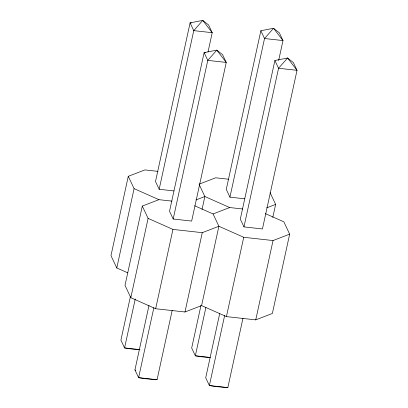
<?xml version="1.0" encoding="UTF-8"?>
<svg xmlns="http://www.w3.org/2000/svg" width="408" height="408" viewBox="0 0 408 408"><rect width="100%" height="100%" fill="white"/><g stroke="black" fill="none" stroke-linecap="round" stroke-linejoin="round"><path stroke-width="0.61" d="M157.993 171.375L144.891 169.917L128.27 176.322L110.976 255.643L116.785 267.964L127.76 272.835M116.785 267.964L134.084 188.644L128.27 176.322M172.018 201.124L158.921 199.665L142.3 206.066L125.006 285.391L130.815 297.707L155.652 308.728L184.972 311.993L201.593 305.592L226.43 316.608L255.745 319.872L272.365 313.471L289.66 234.151L283.851 221.83L265.368 213.629M130.504 296.157L120.911 340.155L124.573 347.917L131.238 348.968L139.312 349.656M130.815 297.707L148.109 218.387L142.3 206.066M135.247 298.962L124.573 347.917L139.964 349.63M173.936 190.919L159.161 189.276L193.749 30.636L202.756 20.4L208.559 24.929L212.221 32.691L208.014 51.974M172.201 310.315L157.07 379.72L145.263 378.716L138.598 377.665L134.936 369.903L148.991 305.454M153.867 307.637L138.598 377.665L157.07 379.72M173.186 219.019L207.779 60.379L216.786 50.143L222.584 54.672L226.246 62.434L191.658 221.08L173.186 219.019L169.529 211.257L204.117 52.617L216.786 50.143L226.246 62.434L207.779 60.379L204.117 52.617L205.346 52.754M155.652 308.728L172.946 229.408L148.109 218.387M202.021 209.539L204.857 196.523L199.313 184.763M184.972 311.993L202.266 232.672L218.887 226.267L243.724 237.288L273.039 240.552L289.66 234.151M201.006 305.276L191.684 348.034L195.345 355.796L202.011 356.847L210.089 357.535M278.654 60.476L282.994 40.571L279.332 32.808L273.533 28.28L260.865 30.753L226.277 189.394L229.939 197.156L244.713 198.803M201.593 305.592L218.887 226.267L213.073 213.95L194.591 205.744M205.887 307.464L195.345 355.796L210.12 357.444M229.939 197.156L264.527 38.515L273.533 28.28L282.994 40.571L264.527 38.515L260.865 30.753M219.764 313.334L205.714 377.783L209.375 385.545L216.041 386.595L227.843 387.6L242.979 318.194M274.895 60.496L240.302 219.137L243.964 226.899L262.436 228.959L297.024 70.314L293.362 62.552L287.558 58.028L274.895 60.496L278.552 68.258L243.964 226.899M224.645 315.517L209.375 385.545L227.843 387.6M226.43 316.608L243.724 237.288M272.799 217.418L275.635 204.403L270.086 192.642M255.745 319.872L273.039 240.552M199.048 184.202L215.669 177.796L228.766 179.255M195.952 199.956L204.857 196.523L229.699 207.544L242.796 209.003M213.073 213.95L229.699 207.544M266.73 207.835L275.635 204.403M191.321 23.006L190.087 22.873L155.499 181.514L159.161 189.276M172.946 229.408L202.266 232.672M134.084 188.644L158.921 199.665M134.936 369.903L135.874 370.704M287.558 58.028L278.552 68.258L297.024 70.314L287.558 58.028M202.756 20.4L190.087 22.873L193.749 30.636L212.221 32.691L202.756 20.4"/></g></svg>
